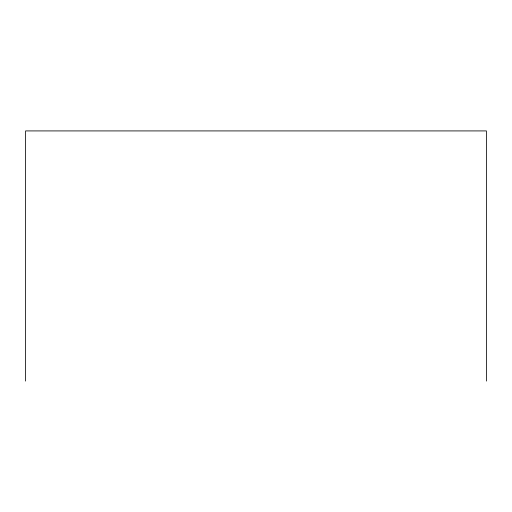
<?xml version="1.0" encoding="UTF-8"?>
<svg xmlns="http://www.w3.org/2000/svg" width="512" height="512" viewBox="0 0 512 512"><rect width="100%" height="100%" fill="white"/><g stroke="black" fill="none" stroke-linecap="round" stroke-linejoin="round"><path stroke-width="0.77" d="M486.4 381.082L486.4 130.918L25.6 130.918L25.6 381.082"/></g></svg>
